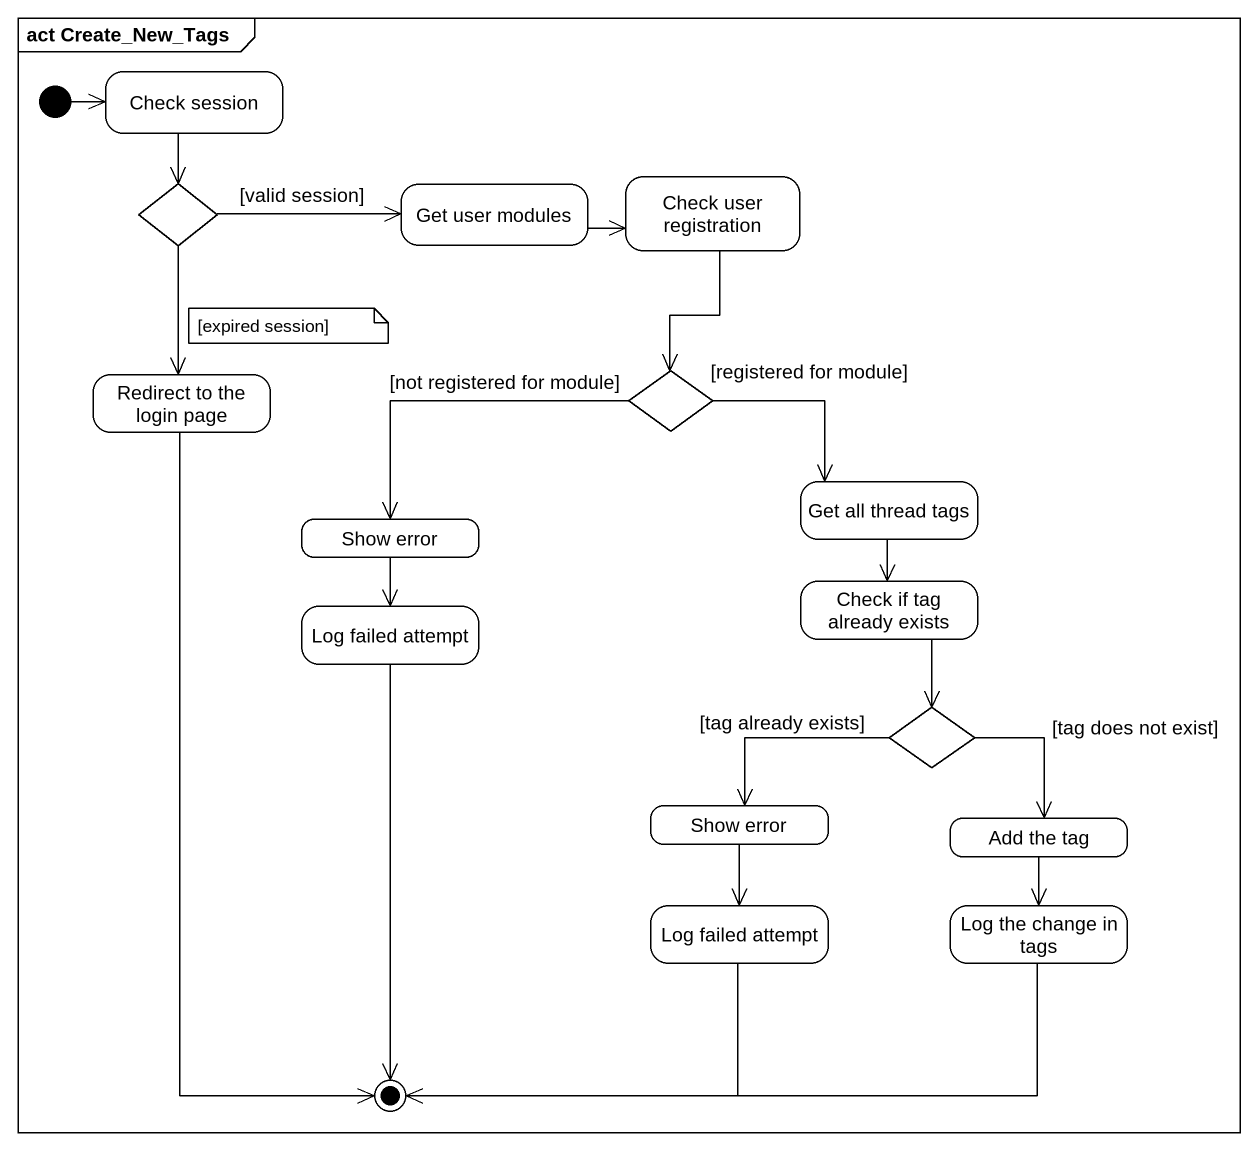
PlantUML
@startuml
mainframe act Create_New_Tags
hide empty description
state "Check session" as Check_session
state choice1 <<choice>>
state "Get user modules" as Get_user_modules
state "Check user registration" as Check_user_registration
state "Redirect to the login page" as Redirect_to_the_login_page
state choice2 <<choice>>
state "Get all thread tags" as Get_all_thread_tags
state "Show error" as Show_error
state "Check if tag already exists" as Check_if_tag_already_exists
state "Log failed attempt" as Log_failed_attempt
state choice3 <<choice>>
state "Show error" as Show_error_2
state "Add the tag" as Add_the_tag
state "Log failed attempt" as Log_failed_attempt_2
state "Log the change in tags" as Log_the_change_in_tags
[*] -right-> Check_session
Check_session --> choice1
choice1 -right-> Get_user_modules : [valid session]
choice1 --> Redirect_to_the_login_page
Get_user_modules -right-> Check_user_registration
Check_user_registration --> choice2
choice2 -right-> Get_all_thread_tags : [registered for module]
choice2 -left-> Show_error : [not registered for module]
Get_all_thread_tags --> Check_if_tag_already_exists
Show_error --> Log_failed_attempt
Check_if_tag_already_exists --> choice3
choice3 -left-> Show_error_2 : [tag already exists]
choice3 --> Add_the_tag : [tag does not exist]
Show_error_2 --> Log_failed_attempt_2
Add_the_tag --> Log_the_change_in_tags
Redirect_to_the_login_page --> [*]
Log_failed_attempt --> [*]
Log_failed_attempt_2 -left-> [*]
Log_the_change_in_tags -left-> [*]
note as N1
  [expired session]
end note
@enduml
